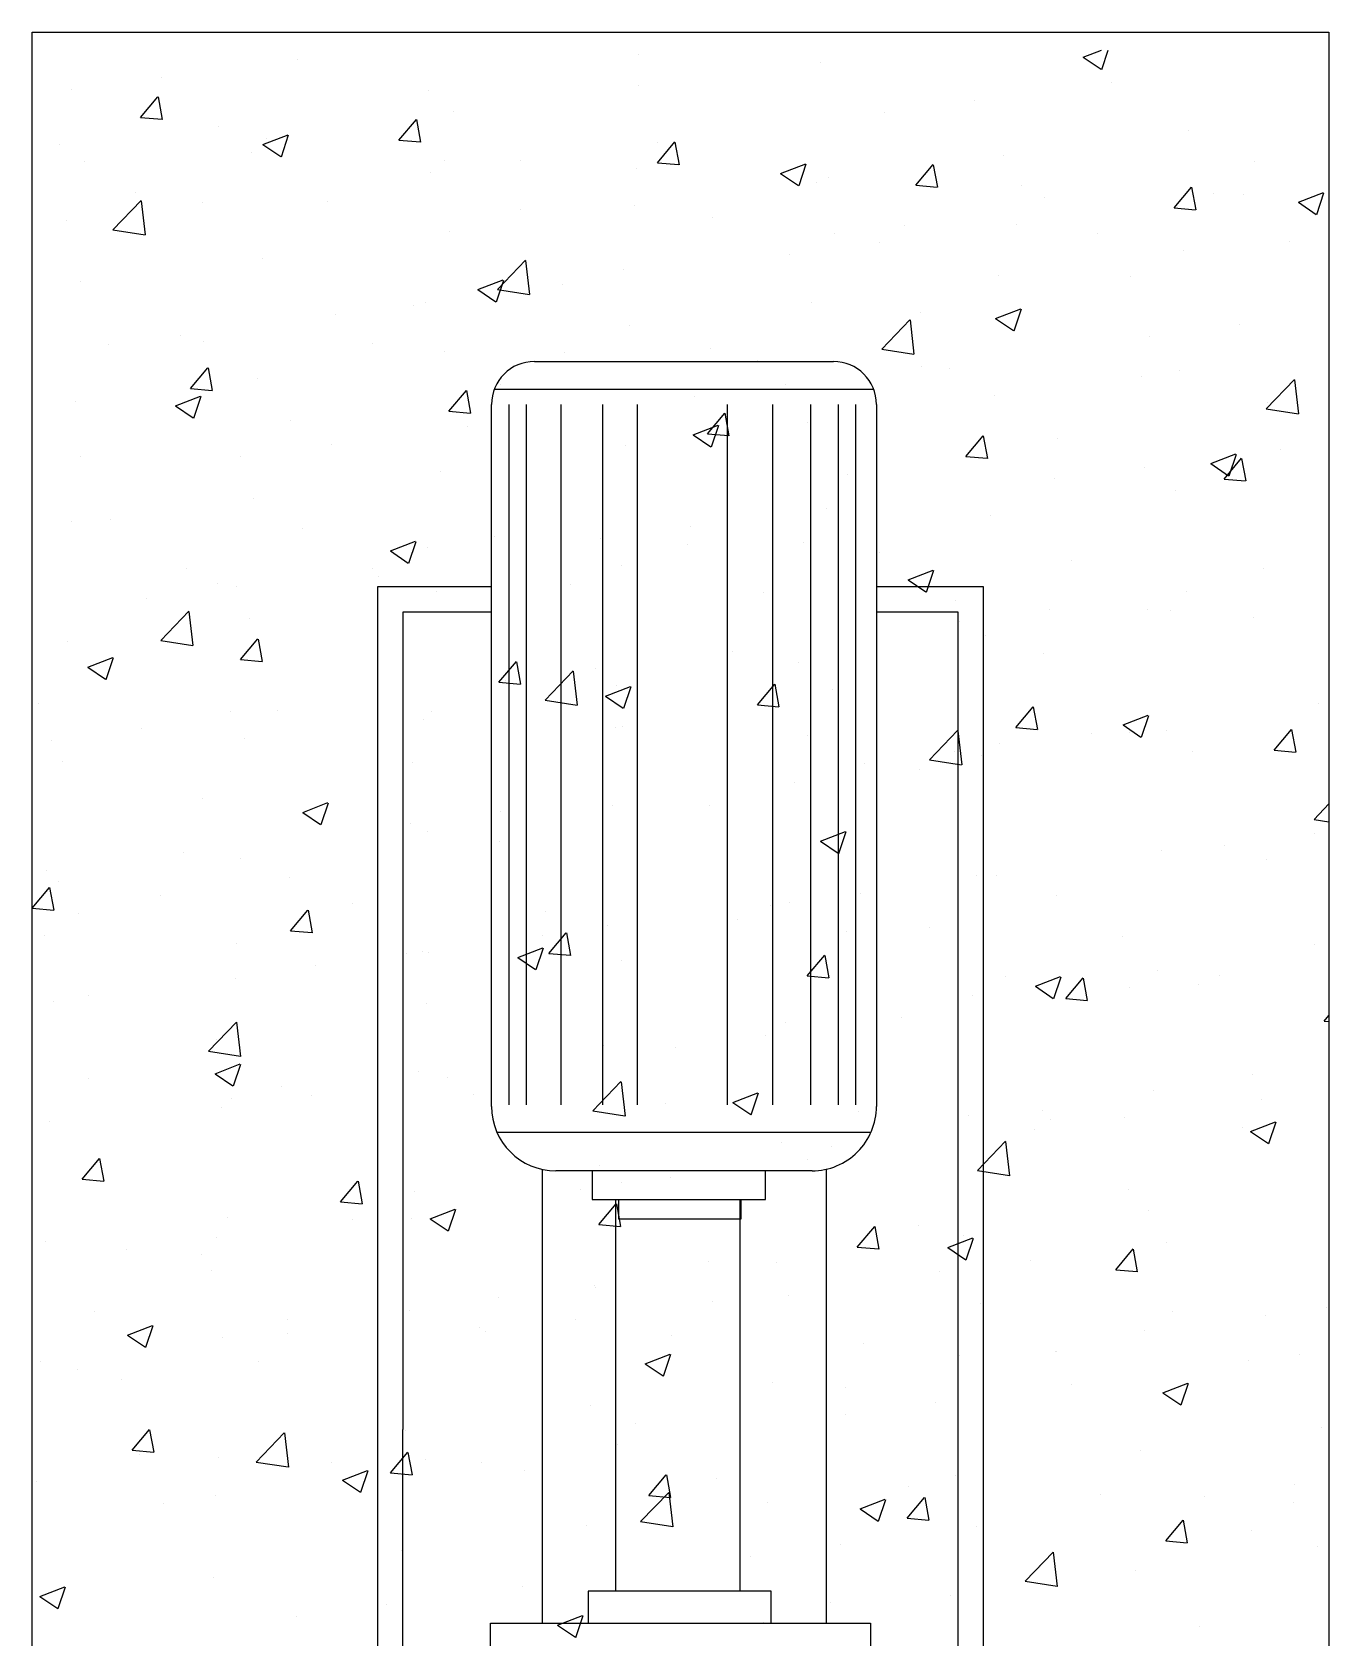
# Model space of a CAD drawing. Header units: inches. Extents: x -90 to 2036, y -33 to 3377.
# Drawn here: x 1184.38 to 1219.81, y 3286.74 to 3330.6 of the extents above; entities that cross this region are included whole.
import ezdxf

# ---------------------------------------------------------------- set-up
doc = ezdxf.new("R2010")
doc.units = ezdxf.units.IN
doc.header["$MEASUREMENT"] = 0
doc.layers.add('First floor Utility', color=69, linetype='CONTINUOUS')

msp = doc.modelspace()

# ---------------------------------------------------------------- linework, layer by layer
at = {"layer": 'First floor Utility', "color": 253, "linetype": 'Continuous'}
for p, q in [((1184.381, 3330.597, -409.449), (1219.814, 3330.597, -409.449)), ((1184.381, 3259.731, -409.449), (1184.381, 3330.597, -409.449)), ((1219.814, 3330.597, -409.449), (1219.814, 3259.731, -409.449)), ((1191.637, 3329.838, -409.449), (1191.637, 3329.838, -409.449)), ((1200.959, 3329.983, -409.449), (1200.959, 3329.983, -409.449)), ((1205.924, 3329.76, -409.449), (1205.924, 3329.76, -409.449)), ((1213.104, 3329.913, -409.449), (1213.604, 3330.105, -409.449)), ((1213.104, 3329.913, -409.449), (1213.594, 3329.583, -409.449)), ((1213.606, 3329.58, -409.449), (1213.782, 3330.105, -409.449)), ((1187.909, 3329.347, -409.449), (1187.909, 3329.347, -409.449)), ((1185.445, 3329.023, -409.449), (1185.445, 3329.023, -409.449)), ((1195.219, 3328.998, -409.449), (1195.219, 3328.998, -409.449)), ((1200.952, 3329.13, -409.449), (1200.952, 3329.13, -409.449)), ((1213.863, 3329.223, -409.449), (1213.863, 3329.223, -409.449)), ((1187.346, 3328.266, -409.449), (1187.821, 3328.831, -409.449)), ((1187.947, 3328.212, -409.449), (1187.833, 3328.829, -409.449)), ((1210.136, 3328.732, -409.449), (1210.136, 3328.732, -409.449)), ((1187.346, 3328.266, -409.449), (1187.935, 3328.215, -409.449)), ((1189.479, 3328.013, -409.449), (1189.479, 3328.013, -409.449)), ((1194.406, 3327.648, -409.449), (1194.88, 3328.214, -409.449)), ((1195.006, 3327.594, -409.449), (1194.892, 3328.211, -409.449)), ((1195.899, 3328.437, -409.449), (1195.899, 3328.437, -409.449)), ((1207.672, 3328.408, -409.449), (1207.672, 3328.408, -409.449)), ((1190.689, 3327.527, -409.449), (1191.379, 3327.791, -409.449)), ((1190.787, 3327.699, -409.449), (1190.787, 3327.699, -409.449)), ((1191.191, 3327.194, -409.449), (1191.39, 3327.789, -409.449)), ((1194.406, 3327.648, -409.449), (1194.994, 3327.597, -409.449)), ((1201.456, 3327.589, -409.449), (1201.456, 3327.589, -409.449)), ((1201.466, 3327.031, -409.449), (1201.94, 3327.596, -409.449)), ((1202.066, 3326.976, -409.449), (1201.952, 3327.593, -409.449)), ((1215.97, 3327.915, -409.449), (1215.97, 3327.915, -409.449)), ((1185.135, 3327.528, -409.449), (1185.135, 3327.528, -409.449)), ((1190.389, 3327.306, -409.449), (1190.389, 3327.306, -409.449)), ((1190.689, 3327.527, -409.449), (1191.179, 3327.197, -409.449)), ((1210.916, 3327.222, -409.449), (1210.916, 3327.222, -409.449)), ((1185.815, 3327.069, -409.449), (1185.815, 3327.069, -409.449)), ((1195.264, 3326.774, -409.449), (1195.264, 3326.774, -409.449)), ((1195.643, 3327.084, -409.449), (1195.643, 3327.084, -409.449)), ((1197.728, 3327.099, -409.449), (1197.728, 3327.099, -409.449)), ((1200.897, 3326.862, -409.449), (1200.897, 3326.862, -409.449)), ((1201.466, 3327.031, -409.449), (1202.054, 3326.979, -409.449)), ((1204.834, 3326.739, -409.449), (1205.524, 3327.003, -409.449)), ((1204.834, 3326.739, -409.449), (1205.324, 3326.408, -409.449)), ((1205.336, 3326.405, -409.449), (1205.535, 3327, -409.449)), ((1208.525, 3326.413, -409.449), (1209, 3326.979, -409.449)), ((1209.125, 3326.359, -409.449), (1209.012, 3326.976, -409.449)), ((1217.773, 3327.066, -409.449), (1217.773, 3327.066, -409.449)), ((1205.804, 3326.484, -409.449), (1205.804, 3326.484, -409.449)), ((1206.151, 3326.64, -409.449), (1206.151, 3326.64, -409.449)), ((1208.525, 3326.413, -409.449), (1209.114, 3326.362, -409.449)), ((1211.405, 3326.418, -409.449), (1211.405, 3326.418, -409.449)), ((1215.585, 3325.795, -409.449), (1216.059, 3326.361, -409.449)), ((1216.185, 3325.741, -409.449), (1216.071, 3326.358, -409.449)), ((1186.59, 3325.198, -409.449), (1187.357, 3325.997, -409.449)), ((1187.21, 3326.205, -409.449), (1187.21, 3326.205, -409.449)), ((1187.478, 3325.058, -409.449), (1187.369, 3325.993, -409.449)), ((1189.048, 3325.956, -409.449), (1189.048, 3325.956, -409.449)), ((1192.464, 3325.983, -409.449), (1192.464, 3325.983, -409.449)), ((1200.833, 3325.854, -409.449), (1200.833, 3325.854, -409.449)), ((1212.033, 3326.081, -409.449), (1212.033, 3326.081, -409.449)), ((1216.659, 3326.196, -409.449), (1216.659, 3326.196, -409.449)), ((1217.49, 3326.159, -409.449), (1217.49, 3326.159, -409.449)), ((1218.979, 3325.95, -409.449), (1219.669, 3326.215, -409.449)), ((1218.979, 3325.95, -409.449), (1219.469, 3325.62, -409.449)), ((1219.481, 3325.617, -409.449), (1219.68, 3326.212, -409.449)), ((1185.32, 3325.465, -409.449), (1185.32, 3325.465, -409.449)), ((1197.718, 3325.761, -409.449), (1197.718, 3325.761, -409.449)), ((1202.972, 3325.539, -409.449), (1202.972, 3325.539, -409.449)), ((1215.585, 3325.795, -409.449), (1216.173, 3325.744, -409.449)), ((1186.59, 3325.198, -409.449), (1187.466, 3325.062, -409.449)), ((1195.779, 3325.161, -409.449), (1195.779, 3325.161, -409.449)), ((1206.293, 3325.096, -409.449), (1206.293, 3325.096, -409.449)), ((1208.226, 3325.317, -409.449), (1208.226, 3325.317, -409.449)), ((1211.274, 3325.341, -409.449), (1211.274, 3325.341, -409.449)), ((1213.481, 3325.096, -409.449), (1213.481, 3325.096, -409.449)), ((1205.082, 3324.526, -409.449), (1205.082, 3324.526, -409.449)), ((1207.546, 3324.85, -409.449), (1207.546, 3324.85, -409.449)), ((1215.85, 3324.638, -409.449), (1215.85, 3324.638, -409.449)), ((1218.735, 3324.874, -409.449), (1218.735, 3324.874, -409.449)), ((1190.667, 3324.423, -409.449), (1190.667, 3324.423, -409.449)), ((1197.094, 3323.569, -409.449), (1197.861, 3324.368, -409.449)), ((1197.982, 3323.429, -409.449), (1197.873, 3324.364, -409.449)), ((1200.553, 3324.11, -409.449), (1200.553, 3324.11, -409.449)), ((1185.695, 3323.793, -409.449), (1185.695, 3323.793, -409.449)), ((1196.564, 3323.564, -409.449), (1197.254, 3323.829, -409.449)), ((1197.066, 3323.231, -409.449), (1197.266, 3323.826, -409.449)), ((1198.866, 3323.707, -409.449), (1198.866, 3323.707, -409.449)), ((1210.797, 3323.945, -409.449), (1210.797, 3323.945, -409.449)), ((1214.391, 3323.92, -409.449), (1214.391, 3323.92, -409.449)), ((1195.139, 3323.217, -409.449), (1195.139, 3323.217, -409.449)), ((1196.564, 3323.564, -409.449), (1197.054, 3323.234, -409.449)), ((1197.094, 3323.569, -409.449), (1197.97, 3323.433, -409.449)), ((1205.684, 3323.207, -409.449), (1205.684, 3323.207, -409.449)), ((1192.675, 3322.892, -409.449), (1192.675, 3322.892, -409.449)), ((1194.813, 3323.125, -409.449), (1194.813, 3323.125, -409.449)), ((1208.651, 3322.935, -409.449), (1208.651, 3322.935, -409.449)), ((1210.709, 3322.776, -409.449), (1211.399, 3323.04, -409.449)), ((1210.709, 3322.776, -409.449), (1211.199, 3322.446, -409.449)), ((1211.211, 3322.443, -409.449), (1211.411, 3323.037, -409.449)), ((1200.713, 3322.577, -409.449), (1200.713, 3322.577, -409.449)), ((1207.599, 3321.94, -409.449), (1208.365, 3322.739, -409.449)), ((1208.486, 3321.8, -409.449), (1208.378, 3322.735, -409.449)), ((1217.365, 3322.602, -409.449), (1217.365, 3322.602, -409.449)), ((1186.459, 3322.074, -409.449), (1186.459, 3322.074, -409.449)), ((1188.431, 3322.303, -409.449), (1188.431, 3322.303, -409.449)), ((1189.073, 3322.14, -409.449), (1189.073, 3322.14, -409.449)), ((1193.685, 3322.081, -409.449), (1193.685, 3322.081, -409.449)), ((1195.659, 3321.884, -409.449), (1195.659, 3321.884, -409.449)), ((1202.911, 3321.949, -409.449), (1202.911, 3321.949, -409.449)), ((1207.599, 3321.94, -409.449), (1208.474, 3321.804, -409.449)), ((1214.901, 3322.277, -409.449), (1214.901, 3322.277, -409.449)), ((1188.712, 3320.863, -409.449), (1189.187, 3321.428, -409.449)), ((1198.107, 3321.602, -409.449), (1206.277, 3321.602, -409.449)), ((1198.939, 3321.859, -409.449), (1198.939, 3321.859, -409.449)), ((1204.193, 3321.637, -409.449), (1204.193, 3321.637, -409.449)), ((1208.685, 3321.459, -409.449), (1208.685, 3321.459, -409.449)), ((1189.312, 3320.808, -409.449), (1189.198, 3321.425, -409.449)), ((1190.547, 3321.146, -409.449), (1190.547, 3321.146, -409.449)), ((1209.447, 3321.415, -409.449), (1209.447, 3321.415, -409.449)), ((1214.701, 3321.193, -409.449), (1214.701, 3321.193, -409.449)), ((1215.73, 3321.362, -409.449), (1215.73, 3321.362, -409.449)), ((1218.103, 3320.311, -409.449), (1218.87, 3321.11, -409.449)), ((1218.991, 3320.171, -409.449), (1218.882, 3321.105, -409.449)), ((1188.295, 3320.389, -409.449), (1188.984, 3320.654, -409.449)), ((1188.712, 3320.863, -409.449), (1189.3, 3320.811, -409.449)), ((1188.796, 3320.056, -409.449), (1188.996, 3320.651, -409.449)), ((1195.772, 3320.245, -409.449), (1196.246, 3320.81, -409.449)), ((1196.372, 3320.191, -409.449), (1196.258, 3320.808, -409.449)), ((1197.01, 3320.844, -409.449), (1207.375, 3320.844, -409.449)), ((1197.171, 3320.964, -409.449), (1197.171, 3320.964, -409.449)), ((1202.493, 3320.644, -409.449), (1202.493, 3320.644, -409.449)), ((1204.957, 3320.968, -409.449), (1204.957, 3320.968, -409.449)), ((1210.677, 3320.669, -409.449), (1210.677, 3320.669, -409.449)), ((1185.576, 3320.516, -409.449), (1185.576, 3320.516, -409.449)), ((1188.295, 3320.389, -409.449), (1188.784, 3320.059, -409.449)), ((1195.772, 3320.245, -409.449), (1196.36, 3320.193, -409.449)), ((1196.934, 3301.26, -409.449), (1196.934, 3320.429, -409.449)), ((1197.408, 3320.429, -409.449), (1197.408, 3301.299, -409.449)), ((1197.882, 3320.429, -409.449), (1197.882, 3301.299, -409.449)), ((1198.829, 3320.429, -409.449), (1198.829, 3301.299, -409.449)), ((1199.966, 3320.429, -409.449), (1199.966, 3301.299, -409.449)), ((1200.913, 3320.429, -409.449), (1200.913, 3301.299, -409.449)), ((1202.831, 3319.627, -409.449), (1203.306, 3320.193, -409.449)), ((1203.431, 3319.573, -409.449), (1203.318, 3320.19, -409.449)), ((1203.377, 3320.429, -409.449), (1203.377, 3301.299, -409.449)), ((1204.608, 3320.429, -409.449), (1204.608, 3301.299, -409.449)), ((1205.65, 3320.429, -409.449), (1205.65, 3301.299, -409.449)), ((1206.408, 3320.429, -409.449), (1206.408, 3301.299, -409.449)), ((1206.882, 3320.429, -409.449), (1206.882, 3301.299, -409.449)), ((1207.45, 3320.429, -409.449), (1207.45, 3301.26, -409.449)), ((1218.103, 3320.311, -409.449), (1218.979, 3320.175, -409.449)), ((1218.15, 3320.476, -409.449), (1218.15, 3320.476, -409.449)), ((1191.431, 3319.979, -409.449), (1191.431, 3319.979, -409.449)), ((1196.277, 3319.825, -409.449), (1196.277, 3319.825, -409.449)), ((1202.44, 3319.601, -409.449), (1203.129, 3319.866, -409.449)), ((1202.941, 3319.268, -409.449), (1203.141, 3319.863, -409.449)), ((1205.565, 3319.931, -409.449), (1205.565, 3319.931, -409.449)), ((1192.549, 3319.335, -409.449), (1192.549, 3319.335, -409.449)), ((1200.593, 3319.301, -409.449), (1200.593, 3319.301, -409.449)), ((1202.44, 3319.601, -409.449), (1202.929, 3319.271, -409.449)), ((1202.831, 3319.627, -409.449), (1203.42, 3319.576, -409.449)), ((1209.891, 3319.01, -409.449), (1210.365, 3319.575, -409.449)), ((1210.491, 3318.955, -409.449), (1210.377, 3319.572, -409.449)), ((1212.41, 3319.49, -409.449), (1212.41, 3319.49, -409.449)), ((1185.691, 3318.994, -409.449), (1185.691, 3318.994, -409.449)), ((1190.085, 3319.01, -409.449), (1190.085, 3319.01, -409.449)), ((1209.891, 3319.01, -409.449), (1210.479, 3318.958, -409.449)), ((1216.585, 3318.813, -409.449), (1217.274, 3319.078, -409.449)), ((1216.585, 3318.813, -409.449), (1217.074, 3318.483, -409.449)), ((1216.951, 3318.392, -409.449), (1217.425, 3318.957, -409.449)), ((1217.086, 3318.48, -409.449), (1217.286, 3319.075, -409.449)), ((1217.551, 3318.338, -409.449), (1217.437, 3318.955, -409.449)), ((1218.503, 3319.21, -409.449), (1218.503, 3319.21, -409.449)), ((1195.54, 3318.608, -409.449), (1195.54, 3318.608, -409.449)), ((1206.67, 3318.505, -409.449), (1206.67, 3318.505, -409.449)), ((1212.312, 3318.395, -409.449), (1212.312, 3318.395, -409.449)), ((1214.775, 3318.72, -409.449), (1214.775, 3318.72, -409.449)), ((1216.951, 3318.392, -409.449), (1217.539, 3318.341, -409.449)), ((1215.611, 3318.085, -409.449), (1215.611, 3318.085, -409.449)), ((1190.428, 3317.87, -409.449), (1190.428, 3317.87, -409.449)), ((1200.93, 3317.52, -409.449), (1200.93, 3317.52, -409.449)), ((1206.095, 3317.577, -409.449), (1206.095, 3317.577, -409.449)), ((1185.456, 3317.239, -409.449), (1185.456, 3317.239, -409.449)), ((1186.514, 3317.273, -409.449), (1186.514, 3317.273, -409.449)), ((1191.768, 3317.051, -409.449), (1191.768, 3317.051, -409.449)), ((1202.368, 3317.086, -409.449), (1202.368, 3317.086, -409.449)), ((1210.557, 3317.392, -409.449), (1210.557, 3317.392, -409.449)), ((1194.17, 3316.427, -409.449), (1194.859, 3316.691, -409.449)), ((1194.671, 3316.094, -409.449), (1194.871, 3316.688, -409.449)), ((1197.022, 3316.829, -409.449), (1197.022, 3316.829, -409.449)), ((1199.904, 3316.762, -409.449), (1199.904, 3316.762, -409.449)), ((1202.276, 3316.607, -409.449), (1202.276, 3316.607, -409.449)), ((1205.445, 3316.654, -409.449), (1205.445, 3316.654, -409.449)), ((1194.17, 3316.427, -409.449), (1194.659, 3316.096, -409.449)), ((1195.19, 3316.534, -409.449), (1195.19, 3316.534, -409.449)), ((1207.53, 3316.385, -409.449), (1207.53, 3316.385, -409.449)), ((1188.589, 3315.951, -409.449), (1188.589, 3315.951, -409.449)), ((1193.688, 3315.943, -409.449), (1193.688, 3315.943, -409.449)), ((1193.843, 3315.729, -409.449), (1193.843, 3315.729, -409.449)), ((1200.474, 3316.024, -409.449), (1200.474, 3316.024, -409.449)), ((1208.315, 3315.638, -409.449), (1209.004, 3315.903, -409.449)), ((1208.816, 3315.305, -409.449), (1209.016, 3315.9, -409.449)), ((1212.785, 3316.163, -409.449), (1212.785, 3316.163, -409.449)), ((1218.039, 3315.941, -409.449), (1218.039, 3315.941, -409.449)), ((1189.45, 3315.549, -409.449), (1189.45, 3315.549, -409.449)), ((1189.96, 3315.453, -409.449), (1189.96, 3315.453, -409.449)), ((1193.821, 3315.445, -409.449), (1193.821, 3261.869, -409.449)), ((1196.934, 3315.445, -409.449), (1193.821, 3315.445, -409.449)), ((1195.42, 3315.331, -409.449), (1195.42, 3315.331, -409.449)), ((1199.097, 3315.507, -409.449), (1199.097, 3315.507, -409.449)), ((1210.375, 3315.445, -409.449), (1207.45, 3315.445, -409.449)), ((1208.315, 3315.638, -409.449), (1208.804, 3315.308, -409.449)), ((1210.375, 3292.435, -409.449), (1210.375, 3315.445, -409.449)), ((1215.914, 3315.328, -409.449), (1215.914, 3315.328, -409.449)), ((1187.496, 3315.128, -409.449), (1187.496, 3315.128, -409.449)), ((1204.352, 3315.285, -409.449), (1204.352, 3315.285, -409.449)), ((1209.606, 3315.063, -409.449), (1209.606, 3315.063, -409.449)), ((1187.895, 3313.981, -409.449), (1188.662, 3314.78, -409.449)), ((1188.782, 3313.841, -409.449), (1188.674, 3314.776, -409.449)), ((1190.308, 3314.593, -409.449), (1190.308, 3314.593, -409.449)), ((1194.511, 3314.755, -409.449), (1194.511, 3292.435, -409.449)), ((1196.934, 3314.755, -409.449), (1194.511, 3314.755, -409.449)), ((1209.684, 3314.755, -409.449), (1207.45, 3314.755, -409.449)), ((1209.684, 3292.435, -409.449), (1209.684, 3314.755, -409.449)), ((1209.722, 3314.513, -409.449), (1209.722, 3314.513, -409.449)), ((1212.186, 3314.838, -409.449), (1212.186, 3314.838, -409.449)), ((1214.86, 3314.841, -409.449), (1214.86, 3314.841, -409.449)), ((1215.491, 3314.809, -409.449), (1215.491, 3314.809, -409.449)), ((1217.744, 3314.603, -409.449), (1217.744, 3314.603, -409.449)), ((1187.895, 3313.981, -409.449), (1188.77, 3313.845, -409.449)), ((1190.078, 3313.459, -409.449), (1190.552, 3314.025, -409.449)), ((1190.678, 3313.405, -409.449), (1190.564, 3314.022, -409.449)), ((1210.437, 3314.116, -409.449), (1210.437, 3314.116, -409.449)), ((1185.336, 3313.963, -409.449), (1185.336, 3313.963, -409.449)), ((1203.506, 3313.695, -409.449), (1203.506, 3313.695, -409.449)), ((1212.004, 3313.618, -409.449), (1212.004, 3313.618, -409.449)), ((1185.9, 3313.252, -409.449), (1186.589, 3313.517, -409.449)), ((1185.9, 3313.252, -409.449), (1186.389, 3312.922, -409.449)), ((1186.401, 3312.919, -409.449), (1186.601, 3313.514, -409.449)), ((1190.078, 3313.459, -409.449), (1190.666, 3313.408, -409.449)), ((1197.137, 3312.841, -409.449), (1197.612, 3313.407, -409.449)), ((1197.737, 3312.787, -409.449), (1197.624, 3313.404, -409.449)), ((1198.399, 3312.352, -409.449), (1199.166, 3313.151, -409.449)), ((1199.287, 3312.212, -409.449), (1199.178, 3313.147, -409.449)), ((1199.779, 3313.204, -409.449), (1199.779, 3313.204, -409.449)), ((1205.325, 3313.378, -409.449), (1205.325, 3313.378, -409.449)), ((1197.137, 3312.841, -409.449), (1197.726, 3312.79, -409.449)), ((1197.315, 3312.88, -409.449), (1197.315, 3312.88, -409.449)), ((1200.045, 3312.464, -409.449), (1200.734, 3312.728, -409.449)), ((1200.354, 3312.748, -409.449), (1200.354, 3312.748, -409.449)), ((1200.546, 3312.131, -409.449), (1200.746, 3312.726, -409.449)), ((1204.197, 3312.224, -409.449), (1204.671, 3312.789, -409.449)), ((1204.797, 3312.169, -409.449), (1204.683, 3312.786, -409.449)), ((1184.556, 3312.27, -409.449), (1184.556, 3312.27, -409.449)), ((1198.399, 3312.352, -409.449), (1199.275, 3312.216, -409.449)), ((1200.045, 3312.464, -409.449), (1200.534, 3312.134, -409.449)), ((1204.197, 3312.224, -409.449), (1204.785, 3312.172, -409.449)), ((1206.264, 3312.632, -409.449), (1206.264, 3312.632, -409.449)), ((1219.541, 3312.265, -409.449), (1219.541, 3312.265, -409.449)), ((1189.81, 3312.048, -409.449), (1189.81, 3312.048, -409.449)), ((1191.099, 3312.061, -409.449), (1191.099, 3312.061, -409.449)), ((1195.064, 3311.826, -409.449), (1195.064, 3311.826, -409.449)), ((1195.3, 3312.055, -409.449), (1195.3, 3312.055, -409.449)), ((1211.257, 3311.606, -409.449), (1211.731, 3312.172, -409.449)), ((1211.857, 3311.552, -409.449), (1211.743, 3312.169, -409.449)), ((1214.19, 3311.676, -409.449), (1214.879, 3311.94, -409.449)), ((1214.691, 3311.343, -409.449), (1214.891, 3311.937, -409.449)), ((1187.371, 3311.571, -409.449), (1187.371, 3311.571, -409.449)), ((1200.318, 3311.604, -409.449), (1200.318, 3311.604, -409.449)), ((1200.524, 3311.647, -409.449), (1200.524, 3311.647, -409.449)), ((1205.572, 3311.382, -409.449), (1205.572, 3311.382, -409.449)), ((1208.904, 3310.723, -409.449), (1209.67, 3311.522, -409.449)), ((1209.791, 3310.583, -409.449), (1209.682, 3311.518, -409.449)), ((1211.257, 3311.606, -409.449), (1211.845, 3311.555, -409.449)), ((1213.325, 3311.446, -409.449), (1213.325, 3311.446, -409.449)), ((1214.19, 3311.676, -409.449), (1214.679, 3311.345, -409.449)), ((1214.362, 3311.456, -409.449), (1214.362, 3311.456, -409.449)), ((1215.371, 3311.532, -409.449), (1215.371, 3311.532, -409.449)), ((1218.316, 3310.989, -409.449), (1218.791, 3311.554, -409.449)), ((1218.916, 3310.934, -409.449), (1218.803, 3311.551, -409.449)), ((1184.907, 3311.246, -409.449), (1184.907, 3311.246, -409.449)), ((1190.188, 3311.317, -409.449), (1190.188, 3311.317, -409.449)), ((1209.597, 3310.956, -409.449), (1209.597, 3310.956, -409.449)), ((1210.826, 3311.16, -409.449), (1210.826, 3311.16, -409.449)), ((1216.081, 3310.938, -409.449), (1216.081, 3310.938, -409.449)), ((1218.316, 3310.989, -409.449), (1218.905, 3310.937, -409.449)), ((1185.217, 3310.686, -409.449), (1185.217, 3310.686, -409.449)), ((1194.784, 3310.662, -409.449), (1194.784, 3310.662, -409.449)), ((1207.133, 3310.631, -409.449), (1207.133, 3310.631, -409.449)), ((1208.622, 3310.471, -409.449), (1208.622, 3310.471, -409.449)), ((1208.904, 3310.723, -409.449), (1209.779, 3310.587, -409.449)), ((1210.318, 3310.839, -409.449), (1210.318, 3310.839, -409.449)), ((1205.206, 3310.101, -409.449), (1205.206, 3310.101, -409.449)), ((1189.044, 3309.676, -409.449), (1189.044, 3309.676, -409.449)), ((1200.917, 3309.813, -409.449), (1200.917, 3309.813, -409.449)), ((1191.775, 3309.289, -409.449), (1192.464, 3309.554, -409.449)), ((1191.775, 3309.289, -409.449), (1192.264, 3308.959, -409.449)), ((1192.276, 3308.956, -409.449), (1192.476, 3309.551, -409.449)), ((1197.189, 3309.322, -409.449), (1197.189, 3309.322, -409.449)), ((1200.234, 3309.471, -409.449), (1200.234, 3309.471, -409.449)), ((1202.882, 3309.486, -409.449), (1202.882, 3309.486, -409.449)), ((1219.408, 3309.094, -409.449), (1219.814, 3309.517, -409.449)), ((1194.725, 3308.998, -409.449), (1194.725, 3308.998, -409.449)), ((1195.181, 3308.778, -409.449), (1195.181, 3308.778, -409.449)), ((1205.92, 3308.501, -409.449), (1206.609, 3308.766, -409.449)), ((1206.421, 3308.168, -409.449), (1206.621, 3308.763, -409.449)), ((1219.408, 3309.094, -409.449), (1219.814, 3309.031, -409.449)), ((1197.142, 3308.501, -409.449), (1197.142, 3308.501, -409.449)), ((1205.92, 3308.501, -409.449), (1206.409, 3308.171, -409.449)), ((1216.951, 3308.383, -409.449), (1216.951, 3308.383, -409.449)), ((1219.415, 3308.707, -409.449), (1219.415, 3308.707, -409.449)), ((1188.509, 3308.179, -409.449), (1188.509, 3308.179, -409.449)), ((1190.069, 3308.04, -409.449), (1190.069, 3308.04, -409.449)), ((1215.252, 3308.256, -409.449), (1215.252, 3308.256, -409.449)), ((1218.121, 3308.012, -409.449), (1218.121, 3308.012, -409.449)), ((1184.782, 3307.689, -409.449), (1184.782, 3307.689, -409.449)), ((1185.097, 3307.41, -409.449), (1185.097, 3307.41, -409.449)), ((1191.402, 3307.515, -409.449), (1191.402, 3307.515, -409.449)), ((1210.198, 3307.563, -409.449), (1210.198, 3307.563, -409.449)), ((1210.735, 3307.564, -409.449), (1210.735, 3307.564, -409.449)), ((1184.384, 3306.673, -409.449), (1184.858, 3307.239, -409.449)), ((1184.984, 3306.619, -409.449), (1184.87, 3307.236, -409.449)), ((1187.893, 3307.019, -409.449), (1187.893, 3307.019, -409.449)), ((1207.008, 3307.074, -409.449), (1207.008, 3307.074, -409.449)), ((1212.381, 3307.027, -409.449), (1212.381, 3307.027, -409.449)), ((1184.384, 3306.673, -409.449), (1184.972, 3306.622, -409.449)), ((1185.662, 3306.53, -409.449), (1185.662, 3306.53, -409.449)), ((1191.443, 3306.056, -409.449), (1191.918, 3306.621, -409.449)), ((1192.043, 3306.001, -409.449), (1191.93, 3306.618, -409.449)), ((1193.147, 3306.797, -409.449), (1193.147, 3306.797, -409.449)), ((1198.401, 3306.575, -409.449), (1198.401, 3306.575, -409.449)), ((1204.544, 3306.749, -409.449), (1204.544, 3306.749, -409.449)), ((1205.086, 3306.825, -409.449), (1205.086, 3306.825, -409.449)), ((1200.115, 3306.195, -409.449), (1200.115, 3306.195, -409.449)), ((1203.656, 3306.353, -409.449), (1203.656, 3306.353, -409.449)), ((1208.91, 3306.131, -409.449), (1208.91, 3306.131, -409.449)), ((1184.714, 3305.918, -409.449), (1184.714, 3305.918, -409.449)), ((1189.968, 3305.696, -409.449), (1189.968, 3305.696, -409.449)), ((1191.443, 3306.056, -409.449), (1192.032, 3306.004, -409.449)), ((1198.328, 3305.931, -409.449), (1198.328, 3305.931, -409.449)), ((1198.503, 3305.438, -409.449), (1198.977, 3306.003, -409.449)), ((1199.103, 3305.384, -409.449), (1198.989, 3306.001, -409.449)), ((1206.641, 3306.041, -409.449), (1206.641, 3306.041, -409.449)), ((1214.164, 3305.909, -409.449), (1214.164, 3305.909, -409.449)), ((1219.418, 3305.687, -409.449), (1219.418, 3305.687, -409.449)), ((1194.6, 3305.44, -409.449), (1194.6, 3305.44, -409.449)), ((1195.061, 3305.501, -409.449), (1195.061, 3305.501, -409.449)), ((1195.223, 3305.474, -409.449), (1195.223, 3305.474, -409.449)), ((1197.65, 3305.327, -409.449), (1198.339, 3305.591, -409.449)), ((1197.65, 3305.327, -409.449), (1198.139, 3304.996, -409.449)), ((1198.151, 3304.994, -409.449), (1198.351, 3305.588, -409.449)), ((1198.503, 3305.438, -409.449), (1199.091, 3305.386, -409.449)), ((1200.477, 3305.252, -409.449), (1200.477, 3305.252, -409.449)), ((1205.563, 3304.82, -409.449), (1206.037, 3305.386, -409.449)), ((1206.163, 3304.766, -409.449), (1206.049, 3305.383, -409.449)), ((1189.949, 3304.764, -409.449), (1189.949, 3304.764, -409.449)), ((1192.136, 3305.116, -409.449), (1192.136, 3305.116, -409.449)), ((1200.901, 3305.056, -409.449), (1200.901, 3305.056, -409.449)), ((1205.563, 3304.82, -409.449), (1206.151, 3304.769, -409.449)), ((1205.731, 3305.03, -409.449), (1205.731, 3305.03, -409.449)), ((1210.985, 3304.808, -409.449), (1210.985, 3304.808, -409.449)), ((1211.795, 3304.538, -409.449), (1212.484, 3304.803, -409.449)), ((1212.296, 3304.205, -409.449), (1212.496, 3304.8, -409.449)), ((1212.622, 3304.203, -409.449), (1213.097, 3304.768, -409.449)), ((1213.222, 3304.148, -409.449), (1213.109, 3304.765, -409.449)), ((1215.132, 3304.979, -409.449), (1215.132, 3304.979, -409.449)), ((1216.826, 3304.825, -409.449), (1216.826, 3304.825, -409.449)), ((1211.795, 3304.538, -409.449), (1212.284, 3304.208, -409.449)), ((1214.362, 3304.501, -409.449), (1214.362, 3304.501, -409.449)), ((1216.239, 3304.586, -409.449), (1216.239, 3304.586, -409.449)), ((1184.977, 3304.133, -409.449), (1184.977, 3304.133, -409.449)), ((1185.92, 3304.297, -409.449), (1185.92, 3304.297, -409.449)), ((1195.161, 3304.071, -409.449), (1195.161, 3304.071, -409.449)), ((1210.078, 3304.286, -409.449), (1210.078, 3304.286, -409.449)), ((1212.622, 3304.203, -409.449), (1213.211, 3304.151, -409.449)), ((1189.2, 3302.764, -409.449), (1189.967, 3303.563, -409.449)), ((1190.087, 3302.624, -409.449), (1189.979, 3303.559, -409.449)), ((1204.966, 3303.548, -409.449), (1204.966, 3303.548, -409.449)), ((1208.146, 3303.682, -409.449), (1208.146, 3303.682, -409.449)), ((1219.682, 3303.585, -409.449), (1219.814, 3303.743, -409.449)), ((1219.682, 3303.585, -409.449), (1219.814, 3303.573, -409.449)), ((1189.421, 3303.086, -409.449), (1189.421, 3303.086, -409.449)), ((1204.418, 3303.192, -409.449), (1204.418, 3303.192, -409.449)), ((1189.2, 3302.764, -409.449), (1190.075, 3302.629, -409.449)), ((1199.995, 3302.918, -409.449), (1199.995, 3302.918, -409.449)), ((1201.954, 3302.867, -409.449), (1201.954, 3302.867, -409.449)), ((1189.38, 3302.152, -409.449), (1190.069, 3302.417, -409.449)), ((1189.38, 3302.152, -409.449), (1189.87, 3301.822, -409.449)), ((1189.881, 3301.819, -409.449), (1190.081, 3302.414, -409.449)), ((1194.941, 3302.225, -409.449), (1194.941, 3302.225, -409.449)), ((1217.715, 3302.139, -409.449), (1217.715, 3302.139, -409.449)), ((1185.935, 3302.016, -409.449), (1185.935, 3302.016, -409.449)), ((1191.189, 3301.794, -409.449), (1191.189, 3301.794, -409.449)), ((1195.738, 3302.049, -409.449), (1195.738, 3302.049, -409.449)), ((1199.704, 3301.135, -409.449), (1200.471, 3301.934, -409.449)), ((1200.592, 3300.995, -409.449), (1200.483, 3301.93, -409.449)), ((1215.012, 3301.703, -409.449), (1215.012, 3301.703, -409.449)), ((1189.829, 3301.487, -409.449), (1189.829, 3301.487, -409.449)), ((1192.011, 3301.558, -409.449), (1192.011, 3301.558, -409.449)), ((1196.443, 3301.572, -409.449), (1196.443, 3301.572, -409.449)), ((1201.697, 3301.35, -409.449), (1201.697, 3301.35, -409.449)), ((1203.525, 3301.364, -409.449), (1204.214, 3301.628, -409.449)), ((1203.525, 3301.364, -409.449), (1204.015, 3301.034, -409.449)), ((1204.026, 3301.031, -409.449), (1204.226, 3301.626, -409.449)), ((1217.965, 3301.434, -409.449), (1217.965, 3301.434, -409.449)), ((1184.858, 3300.857, -409.449), (1184.858, 3300.857, -409.449)), ((1189.547, 3301.234, -409.449), (1189.547, 3301.234, -409.449)), ((1199.704, 3301.135, -409.449), (1200.58, 3300.999, -409.449)), ((1206.952, 3301.128, -409.449), (1206.952, 3301.128, -409.449)), ((1209.959, 3301.01, -409.449), (1209.959, 3301.01, -409.449)), ((1211.975, 3301.154, -409.449), (1211.975, 3301.154, -409.449)), ((1212.206, 3300.906, -409.449), (1212.206, 3300.906, -409.449)), ((1214.237, 3300.943, -409.449), (1214.237, 3300.943, -409.449)), ((1217.67, 3300.576, -409.449), (1218.359, 3300.84, -409.449)), ((1218.171, 3300.242, -409.449), (1218.371, 3300.837, -409.449)), ((1207.298, 3300.543, -409.449), (1197.087, 3300.543, -409.449)), ((1211.773, 3300.619, -409.449), (1211.773, 3300.619, -409.449)), ((1217.46, 3300.684, -409.449), (1217.46, 3300.684, -409.449)), ((1217.67, 3300.576, -409.449), (1218.16, 3300.245, -409.449)), ((1204.847, 3300.272, -409.449), (1204.847, 3300.272, -409.449)), ((1206.235, 3300.169, -409.449), (1206.235, 3300.169, -409.449)), ((1210.209, 3299.506, -409.449), (1210.975, 3300.305, -409.449)), ((1211.096, 3299.366, -409.449), (1210.987, 3300.301, -409.449)), ((1185.749, 3299.27, -409.449), (1186.224, 3299.835, -409.449)), ((1186.349, 3299.215, -409.449), (1186.236, 3299.832, -409.449)), ((1198.33, 3292.435, -409.449), (1198.33, 3299.538, -409.449)), ((1199.875, 3299.641, -409.449), (1199.875, 3299.641, -409.449)), ((1205.557, 3299.8, -409.449), (1205.557, 3299.8, -409.449)), ((1206.086, 3292.435, -409.449), (1206.086, 3299.545, -409.449)), ((1210.209, 3299.506, -409.449), (1211.084, 3299.37, -409.449)), ((1185.749, 3299.27, -409.449), (1186.338, 3299.218, -409.449)), ((1192.809, 3298.652, -409.449), (1193.283, 3299.218, -409.449)), ((1193.409, 3298.598, -409.449), (1193.295, 3299.215, -409.449)), ((1205.691, 3299.5, -409.449), (1198.694, 3299.5, -409.449)), ((1200.495, 3299.183, -409.449), (1200.495, 3299.183, -409.449)), ((1201.829, 3299.31, -409.449), (1201.829, 3299.31, -409.449)), ((1192.809, 3298.652, -409.449), (1193.397, 3298.601, -409.449)), ((1194.822, 3298.948, -409.449), (1194.822, 3298.948, -409.449)), ((1199.365, 3298.985, -409.449), (1199.365, 3298.985, -409.449)), ((1200.321, 3298.716, -409.449), (1200.321, 3292.435, -409.449)), ((1200.414, 3298.179, -409.449), (1200.414, 3298.716, -409.449)), ((1203.732, 3292.435, -409.449), (1203.732, 3298.716, -409.449)), ((1203.749, 3298.716, -409.449), (1203.749, 3298.179, -409.449)), ((1214.333, 3298.993, -409.449), (1214.333, 3298.993, -409.449)), ((1189.71, 3298.211, -409.449), (1189.71, 3298.211, -409.449)), ((1194.755, 3298.198, -409.449), (1194.755, 3298.198, -409.449)), ((1195.255, 3298.189, -409.449), (1195.944, 3298.454, -409.449)), ((1195.255, 3298.189, -409.449), (1195.745, 3297.859, -409.449)), ((1195.757, 3297.856, -409.449), (1195.956, 3298.451, -409.449)), ((1199.869, 3298.034, -409.449), (1200.343, 3298.6, -409.449)), ((1200.469, 3297.98, -409.449), (1200.355, 3298.597, -409.449)), ((1214.893, 3298.426, -409.449), (1214.893, 3298.426, -409.449)), ((1193.149, 3298.167, -409.449), (1193.149, 3298.167, -409.449)), ((1199.869, 3298.034, -409.449), (1200.457, 3297.983, -409.449)), ((1203.749, 3298.179, -409.449), (1200.414, 3298.179, -409.449)), ((1206.928, 3297.417, -409.449), (1207.403, 3297.982, -409.449)), ((1207.528, 3297.363, -409.449), (1207.415, 3297.979, -409.449)), ((1208.593, 3298.008, -409.449), (1208.593, 3298.008, -409.449)), ((1184.738, 3297.58, -409.449), (1184.738, 3297.58, -409.449)), ((1186.957, 3297.352, -409.449), (1186.957, 3297.352, -409.449)), ((1189.421, 3297.676, -409.449), (1189.421, 3297.676, -409.449)), ((1206.928, 3297.417, -409.449), (1207.517, 3297.365, -409.449)), ((1209.4, 3297.401, -409.449), (1210.089, 3297.666, -409.449)), ((1209.4, 3297.401, -409.449), (1209.89, 3297.071, -409.449)), ((1209.839, 3297.733, -409.449), (1209.839, 3297.733, -409.449)), ((1209.901, 3297.068, -409.449), (1210.101, 3297.663, -409.449)), ((1213.988, 3296.799, -409.449), (1214.462, 3297.365, -409.449)), ((1214.588, 3296.745, -409.449), (1214.474, 3297.362, -409.449)), ((1215.375, 3297.552, -409.449), (1215.375, 3297.552, -409.449)), ((1189.015, 3297.213, -409.449), (1189.015, 3297.213, -409.449)), ((1202.853, 3297.022, -409.449), (1202.853, 3297.022, -409.449)), ((1204.727, 3296.995, -409.449), (1204.727, 3296.995, -409.449)), ((1211.648, 3297.061, -409.449), (1211.648, 3297.061, -409.449)), ((1189.272, 3296.764, -409.449), (1189.272, 3296.764, -409.449)), ((1194.527, 3296.542, -409.449), (1194.527, 3296.542, -409.449)), ((1209.184, 3296.737, -409.449), (1209.184, 3296.737, -409.449)), ((1213.988, 3296.799, -409.449), (1214.576, 3296.748, -409.449)), ((1197.113, 3296.037, -409.449), (1197.113, 3296.037, -409.449)), ((1199.755, 3296.365, -409.449), (1199.755, 3296.365, -409.449)), ((1199.781, 3296.32, -409.449), (1199.781, 3296.32, -409.449)), ((1205.035, 3296.098, -409.449), (1205.035, 3296.098, -409.449)), ((1186.094, 3295.664, -409.449), (1186.094, 3295.664, -409.449)), ((1194.702, 3295.672, -409.449), (1194.702, 3295.672, -409.449)), ((1202.968, 3295.918, -409.449), (1202.968, 3295.918, -409.449)), ((1210.289, 3295.876, -409.449), (1210.289, 3295.876, -409.449)), ((1215.543, 3295.654, -409.449), (1215.543, 3295.654, -409.449)), ((1219.744, 3295.78, -409.449), (1219.744, 3295.78, -409.449)), ((1186.985, 3295.015, -409.449), (1187.674, 3295.279, -409.449)), ((1187.487, 3294.682, -409.449), (1187.686, 3295.277, -409.449)), ((1191.348, 3295.442, -409.449), (1191.348, 3295.442, -409.449)), ((1196.602, 3295.22, -409.449), (1196.602, 3295.22, -409.449)), ((1199.24, 3295.428, -409.449), (1199.24, 3295.428, -409.449)), ((1214.773, 3295.15, -409.449), (1214.773, 3295.15, -409.449)), ((1218.092, 3295.549, -409.449), (1218.092, 3295.549, -409.449)), ((1186.985, 3295.015, -409.449), (1187.475, 3294.685, -409.449)), ((1189.59, 3294.934, -409.449), (1189.59, 3294.934, -409.449)), ((1191.373, 3295.052, -409.449), (1191.373, 3295.052, -409.449)), ((1196.776, 3295.103, -409.449), (1196.776, 3295.103, -409.449)), ((1201.856, 3294.998, -409.449), (1201.856, 3294.998, -409.449)), ((1207.11, 3294.776, -409.449), (1207.11, 3294.776, -409.449)), ((1184.618, 3294.304, -409.449), (1184.618, 3294.304, -409.449)), ((1190.56, 3294.285, -409.449), (1190.56, 3294.285, -409.449)), ((1201.13, 3294.227, -409.449), (1201.819, 3294.491, -409.449)), ((1201.632, 3293.893, -409.449), (1201.831, 3294.488, -409.449)), ((1209.719, 3294.457, -409.449), (1209.719, 3294.457, -409.449)), ((1212.352, 3294.563, -409.449), (1212.352, 3294.563, -409.449)), ((1212.364, 3294.554, -409.449), (1212.364, 3294.554, -409.449)), ((1217.618, 3294.332, -409.449), (1217.618, 3294.332, -409.449)), ((1219.002, 3294.488, -409.449), (1219.002, 3294.488, -409.449)), ((1185.633, 3294.067, -409.449), (1185.633, 3294.067, -409.449)), ((1201.13, 3294.227, -409.449), (1201.62, 3293.896, -409.449)), ((1186.832, 3293.794, -409.449), (1186.832, 3293.794, -409.449)), ((1204.607, 3293.719, -409.449), (1204.607, 3293.719, -409.449)), ((1206.612, 3293.578, -409.449), (1206.612, 3293.578, -409.449)), ((1212.786, 3293.67, -409.449), (1212.786, 3293.67, -409.449)), ((1215.275, 3293.438, -409.449), (1215.964, 3293.703, -409.449)), ((1215.275, 3293.438, -409.449), (1215.765, 3293.108, -409.449)), ((1215.777, 3293.105, -409.449), (1215.976, 3293.7, -409.449)), ((1199.636, 3293.088, -409.449), (1199.636, 3293.088, -409.449)), ((1209.058, 3293.179, -409.449), (1209.058, 3293.179, -409.449)), ((1200.872, 3292.593, -409.449), (1200.872, 3292.593, -409.449)), ((1206.594, 3292.855, -409.449), (1206.594, 3292.855, -409.449)), ((1219.625, 3292.503, -409.449), (1219.625, 3292.503, -409.449)), ((1187.115, 3291.866, -409.449), (1187.59, 3292.432, -409.449)), ((1187.715, 3291.812, -409.449), (1187.601, 3292.429, -409.449)), ((1190.505, 3291.547, -409.449), (1191.272, 3292.346, -409.449)), ((1191.392, 3291.407, -409.449), (1191.284, 3292.342, -409.449)), ((1194.511, 3283.465, -409.449), (1194.511, 3292.435, -409.449)), ((1194.582, 3292.395, -409.449), (1194.582, 3292.395, -409.449)), ((1198.33, 3287.144, -409.449), (1198.33, 3292.435, -409.449)), ((1200.321, 3292.435, -409.449), (1200.321, 3288.015, -409.449)), ((1203.732, 3288.015, -409.449), (1203.732, 3292.435, -409.449)), ((1206.086, 3287.144, -409.449), (1206.086, 3292.435, -409.449)), ((1209.684, 3283.465, -409.449), (1209.684, 3292.435, -409.449)), ((1210.375, 3283.465, -409.449), (1210.375, 3292.435, -409.449)), ((1187.115, 3291.866, -409.449), (1187.703, 3291.815, -409.449)), ((1187.314, 3291.761, -409.449), (1187.314, 3291.761, -409.449)), ((1189.47, 3291.657, -409.449), (1189.47, 3291.657, -409.449)), ((1194.175, 3291.249, -409.449), (1194.649, 3291.814, -409.449)), ((1194.775, 3291.194, -409.449), (1194.661, 3291.811, -409.449)), ((1195.132, 3291.607, -409.449), (1195.132, 3291.607, -409.449)), ((1200.378, 3292.036, -409.449), (1200.378, 3292.036, -409.449)), ((1214.653, 3291.873, -409.449), (1214.653, 3291.873, -409.449)), ((1190.505, 3291.547, -409.449), (1191.38, 3291.412, -409.449)), ((1192.568, 3291.539, -409.449), (1192.568, 3291.539, -409.449)), ((1192.86, 3291.052, -409.449), (1193.549, 3291.317, -409.449)), ((1193.362, 3290.719, -409.449), (1193.561, 3291.314, -409.449)), ((1194.175, 3291.249, -409.449), (1194.763, 3291.197, -409.449)), ((1194.187, 3291.221, -409.449), (1194.187, 3291.221, -409.449)), ((1196.651, 3291.546, -409.449), (1196.651, 3291.546, -409.449)), ((1197.823, 3291.317, -409.449), (1197.823, 3291.317, -409.449)), ((1201.234, 3290.631, -409.449), (1201.709, 3291.197, -409.449)), ((1201.834, 3290.577, -409.449), (1201.721, 3291.194, -409.449)), ((1209.6, 3291.18, -409.449), (1209.6, 3291.18, -409.449)), ((1184.499, 3291.027, -409.449), (1184.499, 3291.027, -409.449)), ((1192.86, 3291.052, -409.449), (1193.35, 3290.722, -409.449)), ((1203.077, 3291.095, -409.449), (1203.077, 3291.095, -409.449)), ((1208.331, 3290.873, -409.449), (1208.331, 3290.873, -409.449)), ((1218.877, 3290.931, -409.449), (1218.877, 3290.931, -409.449)), ((1187.971, 3290.403, -409.449), (1187.971, 3290.403, -409.449)), ((1189.392, 3290.622, -409.449), (1189.392, 3290.622, -409.449)), ((1201.009, 3289.918, -409.449), (1201.776, 3290.717, -409.449)), ((1201.234, 3290.631, -409.449), (1201.823, 3290.58, -409.449)), ((1201.897, 3289.778, -409.449), (1201.788, 3290.713, -409.449)), ((1204.488, 3290.442, -409.449), (1204.488, 3290.442, -409.449)), ((1207.005, 3290.264, -409.449), (1207.694, 3290.528, -409.449)), ((1207.507, 3289.931, -409.449), (1207.706, 3290.525, -409.449)), ((1208.294, 3290.013, -409.449), (1208.768, 3290.579, -409.449)), ((1208.894, 3289.959, -409.449), (1208.78, 3290.576, -409.449)), ((1213.585, 3290.651, -409.449), (1213.585, 3290.651, -409.449)), ((1216.413, 3290.606, -409.449), (1216.413, 3290.606, -409.449)), ((1218.839, 3290.429, -409.449), (1218.839, 3290.429, -409.449)), ((1201.009, 3289.918, -409.449), (1201.885, 3289.783, -409.449)), ((1207.005, 3290.264, -409.449), (1207.495, 3289.934, -409.449)), ((1208.294, 3290.013, -409.449), (1208.882, 3289.962, -409.449)), ((1215.354, 3289.396, -409.449), (1215.828, 3289.961, -409.449)), ((1215.954, 3289.341, -409.449), (1215.84, 3289.958, -409.449)), ((1199.516, 3289.812, -409.449), (1199.516, 3289.812, -409.449)), ((1210.197, 3289.788, -409.449), (1210.197, 3289.788, -409.449)), ((1217.686, 3289.676, -409.449), (1217.686, 3289.676, -409.449)), ((1194.463, 3289.119, -409.449), (1194.463, 3289.119, -409.449)), ((1206.469, 3289.297, -409.449), (1206.469, 3289.297, -409.449)), ((1211.514, 3288.289, -409.449), (1212.28, 3289.088, -409.449)), ((1212.401, 3288.149, -409.449), (1212.292, 3289.084, -409.449)), ((1215.354, 3289.396, -409.449), (1215.942, 3289.344, -409.449)), ((1219.505, 3289.227, -409.449), (1219.505, 3289.227, -409.449)), ((1204.005, 3288.973, -409.449), (1204.005, 3288.973, -409.449)), ((1211.946, 3288.691, -409.449), (1211.946, 3288.691, -409.449)), ((1214.534, 3288.597, -409.449), (1214.534, 3288.597, -409.449)), ((1184.59, 3287.877, -409.449), (1185.279, 3288.142, -409.449)), ((1185.092, 3287.544, -409.449), (1185.291, 3288.139, -409.449)), ((1189.351, 3288.381, -409.449), (1189.351, 3288.381, -409.449)), ((1197.789, 3288.154, -409.449), (1197.789, 3288.154, -409.449)), ((1211.514, 3288.289, -409.449), (1212.389, 3288.153, -409.449)), ((1184.59, 3287.877, -409.449), (1185.08, 3287.547, -409.449)), ((1194.061, 3287.664, -409.449), (1194.061, 3287.664, -409.449)), ((1204.575, 3288.016, -409.449), (1199.571, 3288.016, -409.449)), ((1199.571, 3288.016, -409.449), (1199.571, 3287.145, -409.449)), ((1204.575, 3287.145, -409.449), (1204.575, 3288.016, -409.449)), ((1206.206, 3287.705, -409.449), (1206.206, 3287.705, -409.449)), ((1209.48, 3287.903, -409.449), (1209.48, 3287.903, -409.449)), ((1191.597, 3287.339, -409.449), (1191.597, 3287.339, -409.449)), ((1198.735, 3287.089, -409.449), (1199.424, 3287.354, -409.449)), ((1199.237, 3286.756, -409.449), (1199.436, 3287.351, -409.449)), ((1198.735, 3287.089, -409.449), (1199.225, 3286.759, -409.449)), ((1204.368, 3287.166, -409.449), (1204.368, 3287.166, -409.449)), ((1216.287, 3287.049, -409.449), (1216.287, 3287.049, -409.449))]:
    msp.add_line(p, q, dxfattribs=at)
at = {"layer": 'First floor Utility', "color": 253, "linetype": 'Continuous', "elevation": -409.449}
msp.add_lwpolyline([(1199.682, 3299.5), (1199.682, 3298.716), (1204.419, 3298.716), (1204.419, 3299.5)], dxfattribs=at)
msp.add_lwpolyline([(1207.285, 3284.727), (1196.91, 3284.727), (1196.91, 3287.145), (1207.285, 3287.145)], close=True, dxfattribs=at)
at = {"layer": 'First floor Utility', "color": 253, "linetype": 'Continuous'}
for centre, radius, start, end in [((1198.107, 3320.429, -409.449), 1.173, 90, 180), ((1206.277, 3320.429, -409.449), 1.173, 0, 90), ((1198.694, 3301.26, -409.449), 1.76, 180, 270), ((1205.691, 3301.26, -409.449), 1.76, 270, 0.0014)]:
    msp.add_arc(centre, radius, start, end, dxfattribs=at)

doc.saveas('drawing.dxf')
